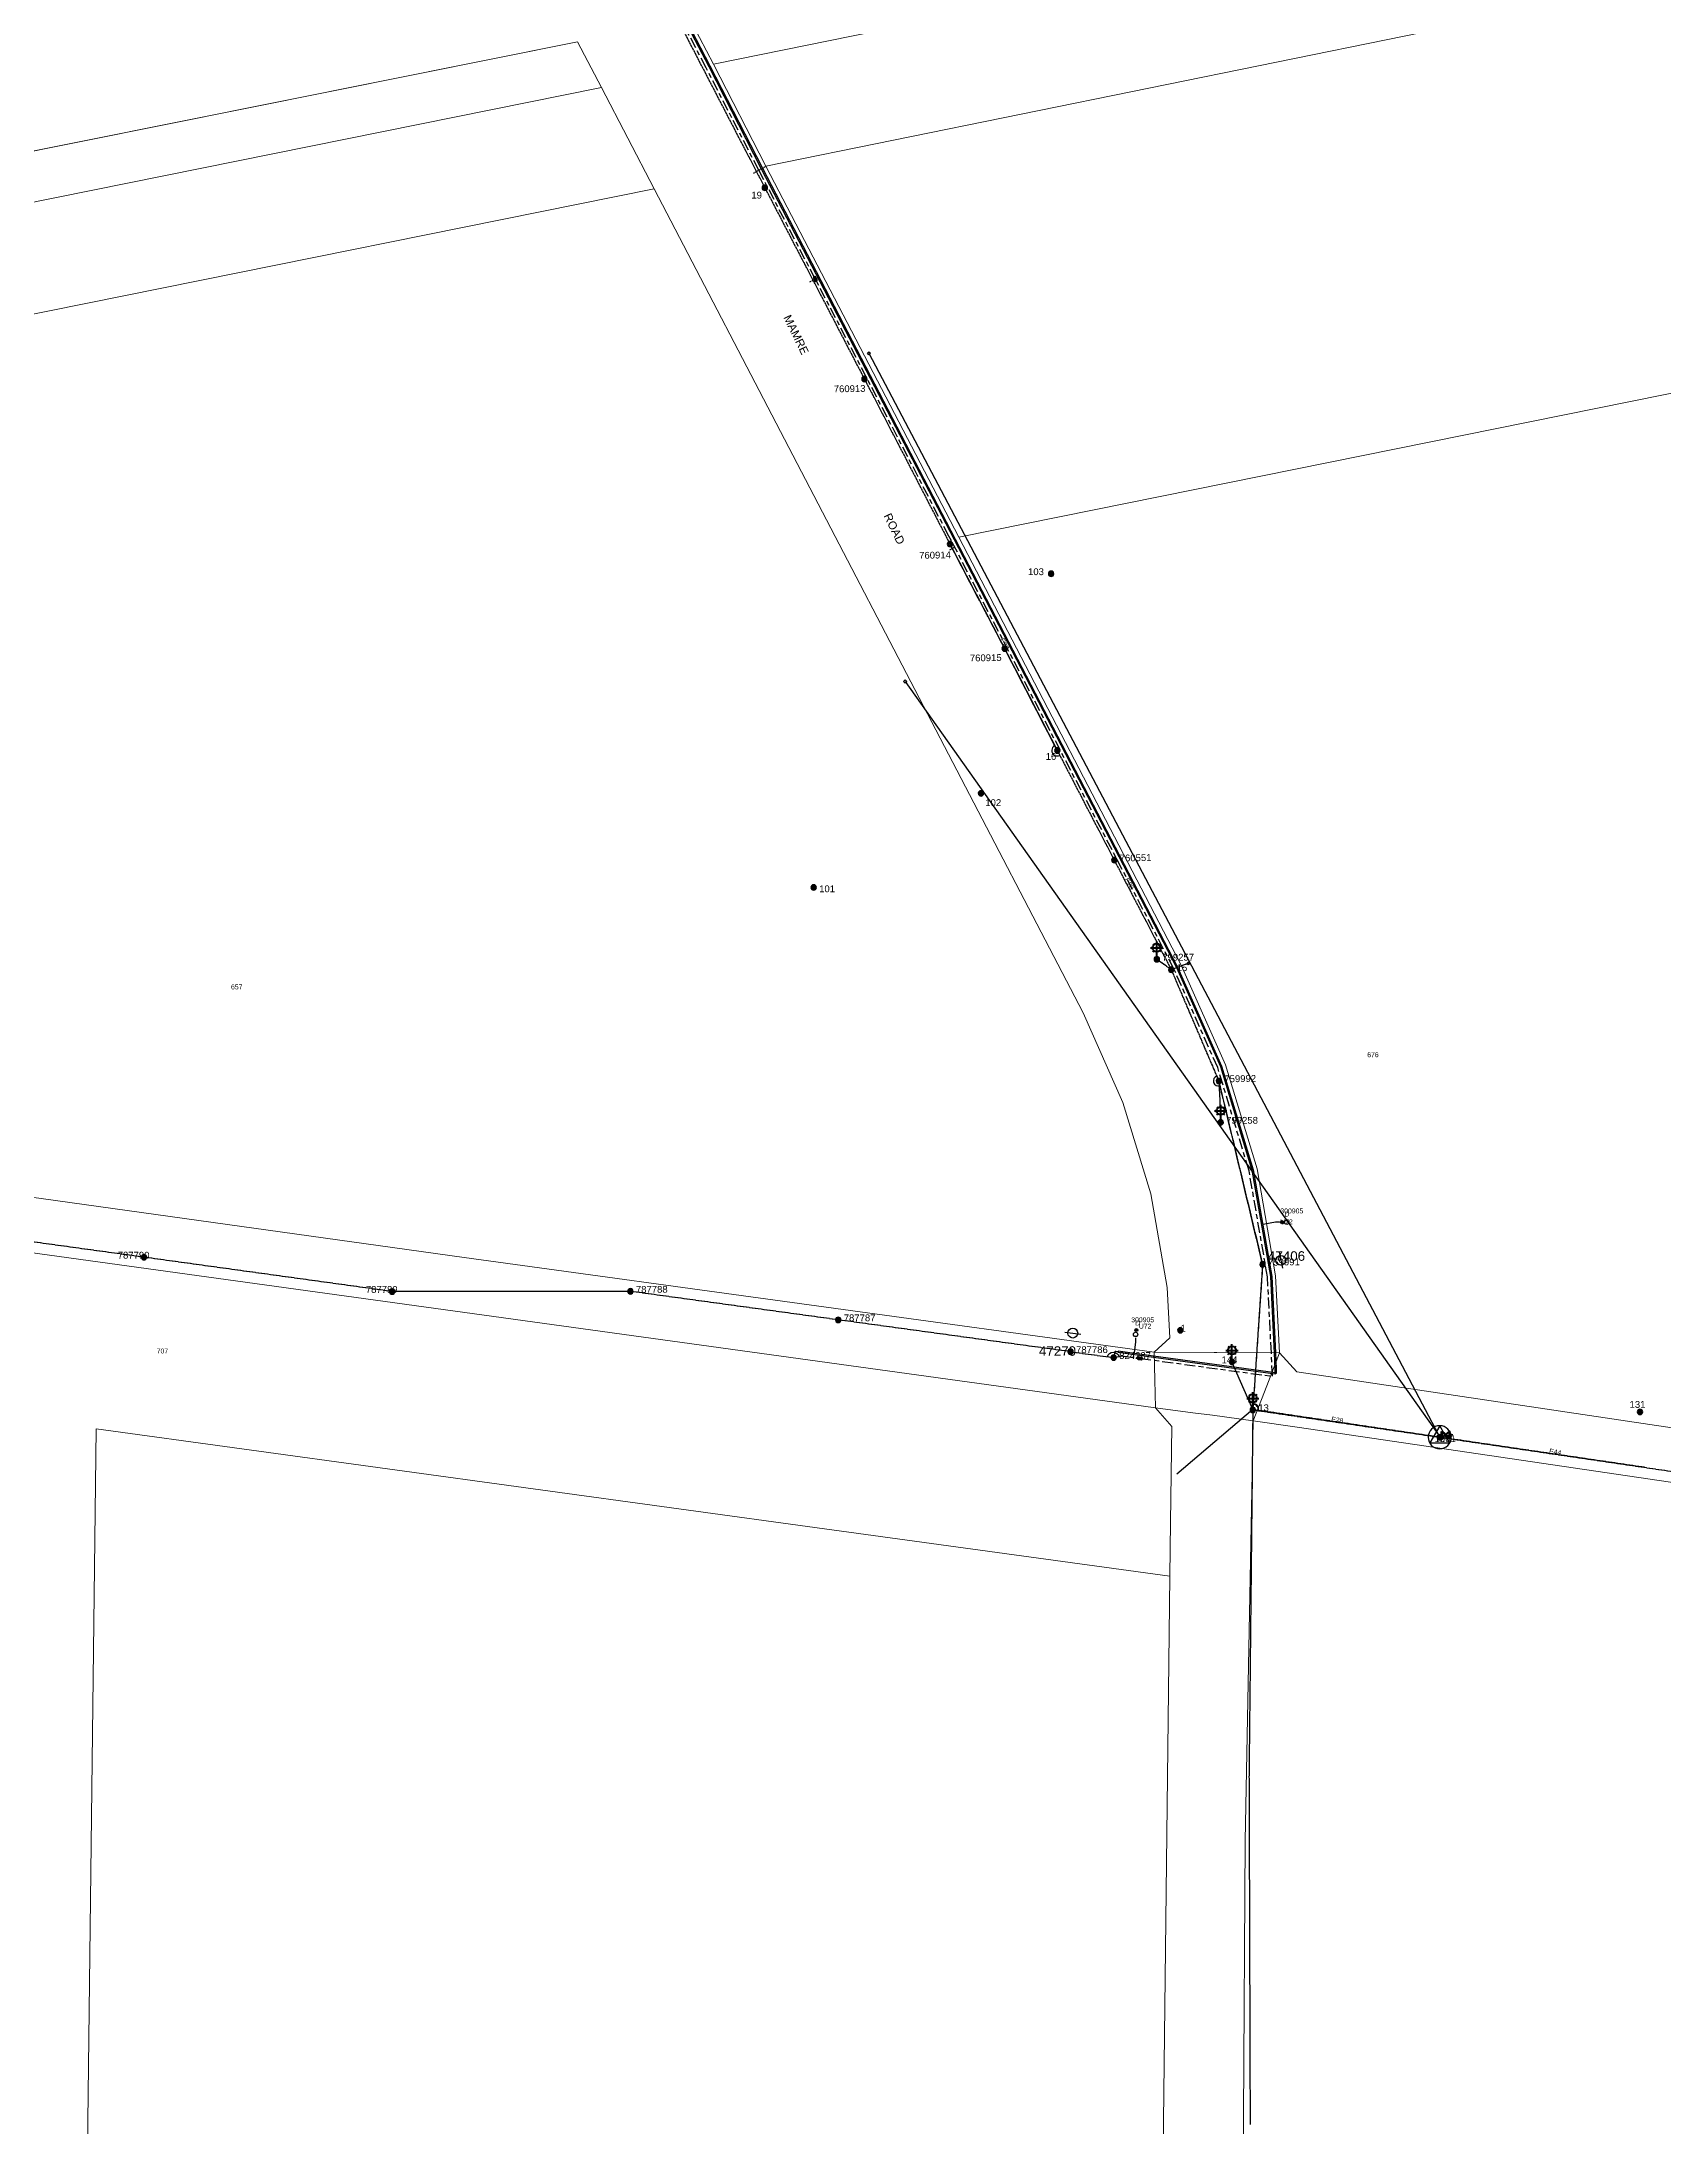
# Model space of a CAD drawing. Header units: metres. Extents: x 292510 to 295946, y 6251475 to 6256272.
# Drawn here: x 294223 to 294818, y 6254046 to 6254811 of the extents above; entities that cross this region are included whole.
import ezdxf
from ezdxf.enums import TextEntityAlignment as Align

# ---------------------------------------------------------------- set-up
doc = ezdxf.new("R2010")
doc.units = ezdxf.units.M
for name, pattern in [('Cable Exist OH', [1, 1, 0]), ('Cable Exist UG', [8.2, 4, -1.2, 1.8, -1.2]), ('DASHED', [0.75, 0.5, -0.25])]:
    doc.linetypes.add(name, pattern=pattern)
doc.layers.get('0').update_dxf_attribs({"color": 6})
doc.layers.add('Cadastre Land Parcels_SP_EXT', color=7, linetype='Continuous', lineweight=5)
doc.layers.add('Cadastre Roads_SP_EXT', color=7, linetype='Continuous', lineweight=5)
for name, color, linetype in [('Duct_SP_EXT', 7, 'Continuous'), ('Equip_HV_EXT', 7, 'Continuous'), ('Equip_LV_EXT', 7, 'Continuous'), ('Equip_SP_HV_EXT', 7, 'Continuous'), ('Equip_SP_SL_EXT', 7, 'Continuous'), ('Mains_HV_EXT', 7, 'Continuous'), ('Mains_HV_MOD', 7, 'Continuous'), ('Mains_LV_EXT', 7, 'Continuous'), ('Services_SP_EXT', 7, 'Continuous'), ('Sub_SP_TR_HV_LV_EXT', 7, 'Continuous'), ('SupportsOH_SP_TR_HV_LV_SL_EXT', 7, 'Continuous'), ('Trench_SP_EXT', 7, 'Continuous')]:
    doc.layers.add(name, color=color, linetype=linetype)
doc.layers.add('UNKNOWN_FEATURES', color=1, linetype='DASHED', plot=False)
doc.styles.add('HVSW_LABEL', font='arial.ttf')
doc.styles.add('iecARIAL', font='arial.ttf', dxfattribs={"height": 2})
doc.styles.add('POLE_LABEL', font='arial.ttf')
doc.styles.get("Standard").update_dxf_attribs({"font": 'arial.ttf'})

# ---------------------------------------------------------------- blocks, each defined once
blk = doc.blocks.new('SUB_POLE_EXT')
blk.add_wipeout([(0, 4.22), (0.42, 4.2), (0.83, 4.14), (1.21, 4.05), (1.62, 3.9), (1.99, 3.72), (2.35, 3.51), (2.68, 3.26), (2.99, 2.99), (3.28, 2.66), (3.52, 2.34), (3.76, 1.92), (3.9, 1.62), (4.04, 1.23), (4.18, 0.63), (4.22, 0), (4.18, -0.61), (4.06, -1.15), (3.9, -1.62), (3.58, -2.24), (3.22, -2.73), (2.97, -3.01), (2.68, -3.26), (2.36, -3.5), (2, -3.72), (1.64, -3.89), (1.25, -4.03), (0.82, -4.14), (0.42, -4.2), (0, -4.22), (-0.41, -4.2), (-0.8, -4.15), (-1.21, -4.05), (-1.62, -3.9), (-1.99, -3.73), (-2.35, -3.51), (-2.68, -3.26), (-2.96, -3.02), (-3.23, -2.72), (-3.51, -2.35), (-3.71, -2.01), (-3.91, -1.6), (-4.05, -1.21), (-4.16, -0.76), (-4.22, -0.14), (-4.21, 0.39), (-4.14, 0.83), (-4.03, 1.27), (-3.9, 1.63), (-3.71, 2.02), (-3.5, 2.37), (-3.28, 2.67), (-2.99, 2.99), (-2.68, 3.27), (-2.33, 3.52), (-1.98, 3.73), (-1.63, 3.9), (-1.2, 4.05), (-0.78, 4.15), (-0.4, 4.21)])
blk.add_line((2.16, 0.48), (2.16, 0.48, 0))
blk.add_lwpolyline([(-4.22, 0, 1), (4.22, 0, 1)], format="xyb", close=True)
blk.add_lwpolyline([(2.14, 0.52), (0, 4.22), (-3.66, -2.11), (3.66, -2.11)], close=True)
for tag, height, flags, p in [('STREET_CODE', 0.2, 9, (1.5, 0)), ('ASSET_NUM', 2.5, 8, (2, 2)), ('CONSTRUCTED_VOLTAGE', 0.2, 9, (1.5, -0.2)), ('OPERATING_VOLTAGE', 0.2, 9, (1.5, -0.6)), ('OPERATED_BY', 0.2, 9, (1.5, -0.8)), ('ORIENTATION', 0.2, 9, (1.5, -1.2)), ('OWNED_BY', 0.2, 9, (1.5, -1.4)), ('SECONDARY_VOLTAGE', 0.2, 9, (1.5, -1.6)), ('STATE', 0.2, 9, (1.5, -1.8)), ('SUBSTATION_TYPE', 0.2, 9, (1.5, -2)), ('STREETNAME', 0.2, 9, (1.5, -2.8)), ('SUBURB', 0.2, 9, (1.5, -3)), ('Z', 0.2, 1, (1.5, -3.4)), ('NO_PHASES', 0.2, 9, (1.5, -0.4)), ('MAINTAINED_BY', 0.2, 9, (1.5, -1)), ('USAGE', 0.2, 9, (1.5, -2.2)), ('LEGEND', 0.2, 9, (1.5, -2.4)), ('LOCATION', 0.2, 9, (1.5, -2.6)), ('NOTES', 0.2, 9, (1.5, -3.2))]:
    blk.add_attdef(tag, text='', height=height, dxfattribs=dict(flags=flags)).set_placement(p, align=Align.MIDDLE_LEFT)
blk = doc.blocks.new('DUCT_EXT')
blk.add_circle((0, 0.8), 0.8)
at = {"flags": 1}
blk.add_attdef('Z', (0, 0), '', height=0.2, dxfattribs=at)
at = {"flags": 9}
for tag, p in [('DUCT_CODE', (0, 0)), ('XSECT_TYPE', (0, -0.2)), ('STATE', (0, -0.6)), ('FB_REFERENCE', (0, -0.4)), ('NOTES', (0, -0.8))]:
    blk.add_attdef(tag, text='', height=0.2, dxfattribs=at).set_placement(p, align=Align.MIDDLE_LEFT)
blk = doc.blocks.new('LV_OH_LINKS_DISTFUSE_EXT')
for p, q in [((0, 0), (0.96, 0)), ((3.84, 0), (4.8, 0))]:
    blk.add_line(p, q)
blk.add_lwpolyline([(3.84, -1.2), (3.84, 1.2), (0.96, -1.2), (0.96, 1.2)], close=True)
at = {"flags": 9}
for tag, p in [('ACTUAL_STATUS', (0, 0)), ('CONSTRUCTED_VOLTAGE', (0, -0.2)), ('OPERATING_VOLTAGE', (0, -0.6)), ('ORIENTATION', (0, -0.8)), ('OWNED_BY', (0, -1)), ('STATE', (0, -1.2)), ('SWITCH_TYPE', (0, -1.4)), ('NO_PHASES', (0, -0.4)), ('USAGE', (0, -1.6)), ('NOTES', (0, -1.8))]:
    blk.add_attdef(tag, text='', height=0.2, dxfattribs=at).set_placement(p, align=Align.MIDDLE_LEFT)
at = {"flags": 1}
blk.add_attdef('Z', (0, 0), '', height=0.2, dxfattribs=at)
blk = doc.blocks.new('SL_LANTERN_EXT')
at = {"lineweight": 40}
for p, q in [((-2.25, 4.22), (2.25, 4.22)), ((-1.46, 5.68), (-1.06, 5.28)), ((-1.46, 2.76), (-1.06, 3.16)), ((0, 1.97), (0, 6.47)), ((0, 0), (0, 2.72)), ((1.46, 5.68), (1.06, 5.28)), ((1.46, 2.76), (1.06, 3.16))]:
    blk.add_line(p, q, dxfattribs=at)
blk.add_circle((0, 4.22), 1.5, dxfattribs=at)
at = {"style": 'iecARIAL', "flags": 9}
blk.add_attdef('ASSET_NUM', (1.5, 1.5), '', height=2.5, dxfattribs=at)
for tag, p, height, flags in [('OPERATING_VOLTAGE', (0.98, -1.65), 0.2, 9), ('ORIENTATION', (0.98, -1.85), 0.2, 9), ('OWNED_BY', (0.98, -2.05), 0.2, 9), ('STATE', (0.98, -2.25), 0.2, 9), ('CONSTRUCTED_VOLTAGE', (0.98, -0.65), 0.2, 9), ('CONTROL_TYPE', (0.98, -0.85), 0.2, 9), ('LANTERN_PURPOSE', (0.98, -1.05), 0.2, 9), ('LANTERN_TYPE', (0.98, -1.25), 0.2, 9), ('NO_PHASES', (0.98, -1.45), 0.2, 9), ('USAGE', (0.98, -2.45), 0.2, 9), ('CEXIST', (0.98, -2.65), 0.2, 9), ('CNEW', (0.98, -2.85), 0.2, 9), ('CNUMBER', (0.98, -3.05), 0.2, 9), ('CREMOVE', (0.98, -3.25), 0.2, 9), ('CREPLACE', (0.98, -3.45), 0.2, 9), ('LKINGHEIGHT', (0.98, -3.65), 0.2, 9), ('LBRACKET', (0.98, -3.85), 0.2, 9), ('LBRACKETVOCAB', (0.98, -4.05), 0.2, 9), ('LCATEGORY', (0.98, -4.25), 0.2, 9), ('LCHARGE1', (0.98, -4.45), 0.2, 9), ('LCHARGE1PERCENT', (0.98, -4.65), 0.2, 9), ('LCHARGE2', (0.98, -4.85), 0.2, 9), ('LCHARGE2PERCENT', (0.98, -5.05), 0.2, 9), ('LCHARGE3', (0.98, -5.25), 0.2, 9), ('LCHARGE3PERCENT', (0.98, -5.45), 0.2, 9), ('LEXIST', (0.98, -5.65), 0.2, 9), ('LLAMP', (0.98, -5.85), 0.2, 9), ('LLAMPVOCAB', (0.98, -6.05), 0.2, 9), ('LMAST', (0.98, -6.25), 0.2, 9), ('LMASTVOCAB', (0.98, -6.45), 0.2, 9), ('LNEW', (0.98, -6.65), 0.2, 9), ('LANTNUMBER', (0.98, -6.85), 0.2, 9), ('LOUTREACH', (0.98, -7.25), 0.2, 9), ('LOUTREACHVOCAB', (0.98, -7.45), 0.2, 9), ('LRATECODE', (0.98, -7.65), 0.2, 9), ('LNUMBER', (2.18, -3.25), 2.5, 8), ('STREETNAME', (0.98, -9.25), 0.2, 9), ('SUBURB', (0.98, -9.45), 0.2, 1), ('LREMOVE', (0.98, -7.85), 0.2, 9), ('LREPLACE', (0.98, -8.05), 0.2, 9), ('LTYPE', (0.98, -8.25), 0.2, 9), ('LTYPEVOCAB', (0.98, -8.45), 0.2, 9), ('LEGEND', (0.98, -8.65), 0.2, 9), ('LOCATION', (0.98, -8.85), 0.2, 9), ('NOTES', (0.98, -9.05), 0.2, 9)]:
    blk.add_attdef(tag, p, '', height=height, dxfattribs=dict(flags=flags))
blk = doc.blocks.new('CCP_EXT')
blk.add_wipeout([(0, 0.57), (0.57, 0), (0, -0.57), (-0.57, 0)])
blk.add_lwpolyline([(-0.57, 0), (0, 0.57), (0.57, 0), (0, -0.57), (-0.57, 0)])
at = {"flags": 1}
blk.add_attdef('Z', (0, 0), '', height=0.2, dxfattribs=at)
at = {"flags": 9}
for tag, p in [('CCP_TYPE', (0, 0)), ('CONSTRUCTED_VOLTAGE', (0, -0.2)), ('OPERATING_VOLTAGE', (0, -0.6)), ('ORIENTATION', (0, -0.8)), ('OWNED_BY', (0, -1)), ('STATE', (0, -1.8)), ('NO_PHASES', (0, -0.4)), ('USAGE', (0, -1.2)), ('LEGEND', (0, -1.4)), ('LIFE_SUPPORT', (0, -1.6)), ('NOTES', (0, -2))]:
    blk.add_attdef(tag, text='', height=0.2, dxfattribs=at).set_placement(p, align=Align.MIDDLE_LEFT)
blk = doc.blocks.new('POLE_EXT')
blk.add_hatch(color=256).paths.add_polyline_path([(-1, 0, 1), (1, 0, 1)])
blk.add_lwpolyline([(-1, 0, 1), (1, 0, 1)], format="xyb", close=True)
for tag, height, flags, p in [('pNumber', 2.5, 8, (-17.84, 2.07)), ('OWNED_BY', 0.2, 9, (1.35, -0.4)), ('SPECIAL_USE', 0.2, 9, (1.35, -0.8)), ('STATE', 0.2, 9, (1.35, -1)), ('cLV', 0.2, 9, (1.35, -1.4)), ('hDepth', 0.2, 9, (1.35, -1.6)), ('hDia', 0.2, 9, (1.35, -1.8)), ('cHV', 0.2, 9, (1.35, -2)), ('cLinedev', 0.2, 9, (1.35, -3.4)), ('pExisting', 0.2, 9, (1.35, -3.8)), ('pFooting', 0.2, 9, (1.35, -4.4)), ('pNew', 0.2, 9, (1.35, -4.6)), ('pRelocate', 0.2, 9, (1.35, -5)), ('pRemove', 0.2, 9, (1.35, -5.2)), ('pReplace', 0.2, 9, (1.35, -5.4)), ('pStay', 0.2, 9, (1.35, -5.6)), ('pType', 0.2, 9, (1.35, -5.8)), ('cspan', 0.2, 9, (1.35, -6)), ('STREETNAME', 0.2, 9, (1.35, -6.2)), ('SUBURB', 0.2, 9, (1.35, -6.4)), ('OPERATED_BY', 0.2, 9, (1.36, -7.01)), ('PARENT', 0.2, 9, (1.35, -0.6)), ('USAGE', 0.2, 9, (1.35, -1.2)), ('LBRACKET', 0.2, 9, (1.35, -2.2)), ('LExisting', 0.2, 9, (1.35, -2.4)), ('LANTNUMBER', 0.2, 9, (1.35, -2.6)), ('LOther', 0.2, 9, (1.35, -2.8)), ('LRemove', 0.2, 9, (1.35, -3)), ('LEGEND', 0.2, 9, (1.35, -3.2)), ('LOCATION', 0.2, 9, (1.35, -3.6)), ('PFNUMBER', 0.2, 9, (1.35, -4)), ('NEWPFNUMBER', 0.2, 9, (1.35, -4.2)), ('NOTES', 0.2, 9, (1.35, -6.6)), ('MAINTAINED_BY', 0.2, 9, (1.36, -6.81))]:
    blk.add_attdef(tag, text='', height=height, dxfattribs=dict(flags=flags)).set_placement(p, align=Align.MIDDLE_LEFT)
at = {"style": 'POLE_LABEL'}
for tag, height, flags, p in [('STRUCTURE_PLANT_NUMBER', 0.2, 9, (1.35, 0.03)), ('ASSET_NUM', 2.5, 8, (2, 2)), ('STREET_CODE', 0.2, 9, (1.35, -0.2))]:
    blk.add_attdef(tag, text='', height=height, dxfattribs=dict(at, flags=flags)).set_placement(p, align=Align.MIDDLE_LEFT)
at = {"flags": 1}
blk.add_attdef('Z', (1.35, -7.33), '', height=0.2, dxfattribs=at)
blk = doc.blocks.new('HV_STJ_EXT')
h = blk.add_hatch(color=256)
edge = h.paths.add_edge_path()
edge.add_ellipse((-0.59, 0.13), major_axis=(0.226, 0.226), ratio=1, start_angle=44.99996, end_angle=135)
edge.add_line((-0.91, 0.13), (-0.91, -0.13))
edge.add_ellipse((-0.59, -0.13), major_axis=(0.226, 0.226), ratio=1, start_angle=134.99996, end_angle=225)
edge.add_line((-0.59, -0.45), (0.59, -0.45))
edge.add_ellipse((0.59, -0.13), major_axis=(-0.226, 0.226), ratio=1, start_angle=134.99996, end_angle=225)
edge.add_line((0.91, -0.13), (0.91, 0.13))
edge.add_ellipse((0.59, 0.13), major_axis=(-0.226, 0.226), ratio=1, start_angle=224.99996, end_angle=315)
edge.add_line((0.59, 0.45), (-0.59, 0.45))
blk.add_lwpolyline([(-0.91, 0.13), (-0.91, -0.13, 0.414214), (-0.59, -0.45), (0.59, -0.45, 0.414214), (0.91, -0.13), (0.91, 0.13, 0.414214), (0.59, 0.45), (-0.59, 0.45, 0.414214)], format="xyb", close=True)
for tag, flags, p in [('ORIENTATION', 9, (1.5, 0)), ('Z', 1, (1.5, -0.8)), ('USAGE', 9, (1.5, -0.2)), ('LEGEND', 9, (1.5, -0.4)), ('NOTES', 9, (1.5, -0.6))]:
    blk.add_attdef(tag, text='', height=0.2, dxfattribs=dict(flags=flags)).set_placement(p, align=Align.MIDDLE_LEFT)
blk = doc.blocks.new('HV_ABS_CLOSED_EXT')
blk.add_line((-3, 6.87), (3, 6.87))
blk.add_circle((0, 6.87), 1.8)
at = {"flags": 1}
blk.add_attdef('Z', (0, 0), '', height=0.2, dxfattribs=at)
at = {"style": 'HVSW_LABEL'}
for tag, height, flags, p in [('ASSET_NUM', 3.5, 8, (2, 2)), ('STREET_CODE', 0.2, 9, (0, -0.2))]:
    blk.add_attdef(tag, text='', height=height, dxfattribs=dict(at, flags=flags)).set_placement(p, align=Align.MIDDLE_LEFT)
at = {"flags": 9}
for tag, p in [('ACTUAL_STATUS', (0, -0.4)), ('CONSTRUCTED_VOLTAGE', (0, -0.6)), ('OPERATING_VOLTAGE', (0, -1)), ('ORIENTATION', (0, -1.2)), ('OWNED_BY', (0, -1.4)), ('STATE', (0, -1.6)), ('SWITCH_TYPE', (0, -1.8)), ('STREETNAME', (0, -2.6)), ('SUBURB', (0, -2.8)), ('NO_PHASES', (0, -0.8)), ('USAGE', (0, -2)), ('LEGEND', (0, -2.2)), ('LOCATION', (0, -2.4)), ('NOTES', (0, -3))]:
    blk.add_attdef(tag, text='', height=0.2, dxfattribs=at).set_placement(p, align=Align.MIDDLE_LEFT)
blk = doc.blocks.new('End Shackle_EXT')
blk.add_wipeout([(0, 0.25), (1.81, 0.25), (1.82, -0.25), (0, -0.25)])
blk.add_line((1.81, -1), (1.81, 1))
at = {"flags": 1}
blk.add_attdef('Z', (0, 0), '', height=0.2, dxfattribs=at)
at = {"flags": 9}
for tag, p in [('CONNECTOR_TYPE', (0, 0)), ('CONSTRUCTED_VOLTAGE', (0, -0.2)), ('OPERATING_VOLTAGE', (0, -0.6)), ('ORIENTATION', (0, -0.8)), ('OWNED_BY', (0, -1)), ('STATE', (0, -1.2)), ('NO_PHASES', (0, -0.4)), ('USAGE', (0, -1.4)), ('NOTES', (0, -1.6))]:
    blk.add_attdef(tag, text='', height=0.2, dxfattribs=at).set_placement(p, align=Align.MIDDLE_LEFT)
blk = doc.blocks.new('CABLE_LARGE_EXT')
h = blk.add_hatch(color=256)
edge = h.paths.add_edge_path()
edge.add_arc((0, 0.55), 0.55, 0, 360)
blk.add_circle((0, 0.55), 0.55)
at = {"flags": 1}
blk.add_attdef('Z', (0, 0), '', height=0.2, dxfattribs=at)
at = {"flags": 9}
for tag, p in [('COND_CODE', (0, 0)), ('STATE', (0, -0.4)), ('XSECT_SIZE', (0, -0.6)), ('FB_REFERENCE', (0, -0.2)), ('NOTES', (0, -0.8))]:
    blk.add_attdef(tag, text='', height=0.2, dxfattribs=at).set_placement(p, align=Align.MIDDLE_LEFT)

msp = doc.modelspace()

# ---------------------------------------------------------------- linework, layer by layer
at = {"layer": 'Cadastre Land Parcels_SP_EXT', "linetype": 'Continuous'}
msp.add_line((293981.07, 6254722.67), (294419.29, 6254810.67), dxfattribs=at)
for points in [[(295894.12, 6255048.32), (295900.18, 6255090.63), (295559.07, 6255022.36), (295549.39, 6255029.22), (295519.49, 6255023.26), (295512.91, 6255021.94), (295510.95, 6255019.1), (295505.86, 6255011.71), (294901.81, 6254890.37), (294469.1, 6254802.45), (294488.39, 6254764.97), (294909.8, 6254850.97), (294911.19, 6254851.2), (295210.65, 6254911.22), (295369.6, 6254943.13), (295894.12, 6255048.32)], [(295505.86, 6255011.71), (295510.95, 6255019.1), (295070.03, 6254930.58), (295051.28, 6254942.16), (294748.57, 6254881.19), (294681.22, 6254867.43), (294458.92, 6254822.02), (294469.1, 6254802.45), (294901.81, 6254890.37), (295505.86, 6255011.71)], [(295187.13, 6254755.68), (295210.65, 6254911.22), (294911.19, 6254851.2), (294909.8, 6254850.97), (294488.39, 6254764.97), (294559.09, 6254628.93), (294941.08, 6254706.03), (295187.13, 6254755.68)], [(294428.03, 6254793.83), (294419.29, 6254810.67), (293981.07, 6254722.67), (293902.31, 6254701.4), (293891.21, 6254686.2), (293743.99, 6254646.81), (293751.8, 6254642.31), (293982.75, 6254704.05), (294026.95, 6254712.96), (294428.03, 6254793.83)], [(293410.55, 6254509.4), (293954.2, 6254654.75), (294030.28, 6254672.54), (294447.33, 6254756.68), (294428.03, 6254793.83), (294026.95, 6254712.96), (293982.75, 6254704.05), (293751.8, 6254642.31), (293743.99, 6254646.81), (293741.36, 6254648.33), (293705.44, 6254638.7), (293703.93, 6254636.1), (293699.42, 6254628.3), (293585.17, 6254597.75), (293500.59, 6254578.37), (293414.81, 6254565.14), (293328.3, 6254558.12), (293309.03, 6254557.95), (293297.5, 6254557.73), (293307.85, 6254524.75), (293410.55, 6254509.4)], [(293410.55, 6254509.4), (293899.01, 6254435.01), (294032.75, 6254414.69), (294182.07, 6254392), (294377.68, 6254364.69), (294630.76, 6254330), (294636.55, 6254335.3), (294635.57, 6254353.66), (294629.6, 6254388.06), (294619.34, 6254421.57), (294604.69, 6254454.51), (294447.33, 6254756.68), (294030.28, 6254672.54), (293954.2, 6254654.75), (293410.55, 6254509.4)], [(294631.25, 6254309.63), (294033.23, 6254392.14), (293899.16, 6254410.63), (293892.63, 6253926.55), (294042.7, 6253904.11), (294237.53, 6253874.98), (294242.71, 6254301.9), (294509.91, 6254265.23), (294636.58, 6254247.85), (294636.81, 6254267.68), (294637.22, 6254302.71), (294631.25, 6254309.63)], [(294636.58, 6254247.85), (294509.91, 6254265.23), (294242.71, 6254301.9), (294237.53, 6253874.98), (294639.64, 6253814.66), (294635.45, 6253900.81), (294633.84, 6253948.08), (294633.65, 6253995.25), (294636.58, 6254247.85)]]:
    msp.add_lwpolyline(points, close=True, dxfattribs=at)
at = {"layer": 'Cadastre Roads_SP_EXT', "linetype": 'Continuous'}
for p, q in [((294469.1, 6254802.45), (294458.92, 6254822.02)), ((294488.39, 6254764.97), (294469.1, 6254802.45)), ((294428.03, 6254793.83), (294447.33, 6254756.68)), ((294604.69, 6254454.51), (294619.35, 6254421.57)), ((294668.52, 6254397.25), (294656.9, 6254435.4)), ((294619.35, 6254421.57), (294629.6, 6254388.06)), ((294675.34, 6254357.95), (294668.52, 6254397.25)), ((294629.6, 6254388.06), (294635.57, 6254353.66)), ((294635.57, 6254353.66), (294636.54, 6254335.29)), ((294676.76, 6254329.77), (294675.34, 6254357.95)), ((294636.54, 6254335.29), (294630.76, 6254330)), ((294630.76, 6254330), (294652.84, 6254329.89)), ((294652.84, 6254329.89), (294653.76, 6254329.88)), ((294653.76, 6254329.88), (294676.76, 6254329.77))]:
    msp.add_line(p, q, dxfattribs=at)
msp.add_lwpolyline([(294631, 6254319.82), (294630.76, 6254330), (294377.68, 6254364.69), (294182.07, 6254392), (294032.75, 6254414.69), (293899.01, 6254435.01), (293410.55, 6254509.4), (293307.85, 6254524.75), (293309.29, 6254514.77), (293309.85, 6254501.78), (293310.68, 6254499.68), (293899.16, 6254410.63), (294033.23, 6254392.14), (294631.25, 6254309.63), (294631, 6254319.82)], close=True, dxfattribs=at)
msp.add_lwpolyline([(294694.19, 6253508.12), (294688.13, 6253633), (294679.6, 6253808.69), (294669.38, 6253809.8), (294662.97, 6253948.82), (294664.15, 6254150.72), (294667.05, 6254304.83), (294652.13, 6254306.82), (294644.96, 6254307.78), (294631.25, 6254309.63), (294637.22, 6254302.71), (294636.81, 6254267.68), (294636.58, 6254247.85), (294633.65, 6253995.25), (294633.84, 6253948.08), (294635.45, 6253900.81), (294639.64, 6253814.66), (294649.76, 6253813.16), (294656.37, 6253679.53), (294663, 6253544.84)], dxfattribs=at)
at = {"layer": 'Duct_SP_EXT'}
for p, q in [((294457.2, 6254821.13), (294467.38, 6254801.56)), ((294457.63, 6254821.35), (294467.8, 6254801.78)), ((294467.38, 6254801.56), (294467.59, 6254801.67)), ((294467.38, 6254801.56), (294486.57, 6254764.27)), ((294467.8, 6254801.78), (294467.59, 6254801.67)), ((294467.8, 6254801.78), (294486.99, 6254764.49)), ((294486.57, 6254764.27), (294486.78, 6254764.38)), ((294486.57, 6254764.27), (294486.78, 6254764.38)), ((294486.57, 6254764.27), (294486.67, 6254764.08)), ((294486.67, 6254764.08), (294486.88, 6254764.19)), ((294486.99, 6254764.49), (294486.78, 6254764.38)), ((294486.99, 6254764.49), (294486.78, 6254764.38)), ((294487.09, 6254764.3), (294486.88, 6254764.19)), ((294486.99, 6254764.49), (294487.09, 6254764.3)), ((294655.08, 6254434.73), (294655.3, 6254434.81)), ((294655.08, 6254434.73), (294666.63, 6254396.8)), ((294655.53, 6254434.89), (294655.3, 6254434.81)), ((294655.53, 6254434.89), (294667.09, 6254396.91)), ((294666.63, 6254396.8), (294666.86, 6254396.85)), ((294666.63, 6254396.8), (294673.41, 6254357.73)), ((294667.09, 6254396.91), (294666.86, 6254396.85)), ((294667.09, 6254396.91), (294673.89, 6254357.78)), ((294673.41, 6254357.73), (294673.65, 6254357.76)), ((294673.41, 6254357.73), (294674.82, 6254329.67)), ((294673.89, 6254357.78), (294673.65, 6254357.76)), ((294673.89, 6254357.78), (294675.3, 6254329.69)), ((294617.54, 6254329.87), (294617.58, 6254330.11)), ((294630.49, 6254328.08), (294617.54, 6254329.87)), ((294617.61, 6254330.35), (294617.58, 6254330.11)), ((294630.56, 6254328.56), (294617.61, 6254330.35)), ((294630.49, 6254328.08), (294630.52, 6254328.32)), ((294630.56, 6254328.56), (294630.52, 6254328.32)), ((294675.3, 6254322.37), (294630.56, 6254328.56)), ((294674.82, 6254329.67), (294675.06, 6254329.68)), ((294674.82, 6254329.67), (294675.02, 6254323.84)), ((294675.3, 6254329.69), (294675.06, 6254329.68)), ((294675.3, 6254329.69), (294675.5, 6254323.85)), ((294675.23, 6254321.9), (294630.49, 6254328.08)), ((294675.02, 6254323.84), (294675.26, 6254323.85)), ((294675.02, 6254323.84), (294675.02, 6254322.13)), ((294675.02, 6254322.13), (294675.26, 6254322.14)), ((294675.23, 6254321.9), (294675.26, 6254322.14)), ((294675.5, 6254323.85), (294675.26, 6254323.85)), ((294675.3, 6254322.37), (294675.26, 6254322.14)), ((294675.5, 6254322.14), (294675.26, 6254322.14)), ((294675.5, 6254323.85), (294675.5, 6254322.14))]:
    msp.add_line(p, q, dxfattribs=at)
for points in [[(294676.76, 6254377.68), (294675.29, 6254377.68), (294670.75, 6254376.78)], [(294623.93, 6254335.29), (294623.93, 6254333.81), (294623.39, 6254329.7)]]:
    msp.add_lwpolyline(points, dxfattribs=at)
at = {"layer": 'Mains_HV_EXT', "linetype": 'Continuous'}
for points in [[(294653.74, 6254431.29, 0.961621), (294654.91, 6254427.71)], [(294613.66, 6254328.31, -0.761549), (294617.93, 6254328.39)], [(294668.95, 6254308.55, 0.471096), (294667.11, 6254310.8)]]:
    msp.add_lwpolyline(points, format="xyb", dxfattribs=at)
at = {"layer": 'Mains_HV_EXT', "linetype": 'Cable Exist OH'}
for points in [[(294670.55, 6254362.19), (294654.53, 6254429.46)], [(294600.12, 6254330.15), (294514.91, 6254341.83), (294438.68, 6254352.28), (294351.27, 6254352.23), (294260.27, 6254364.8), (294169.92, 6254377.24), (294077.51, 6254403.83), (293982.01, 6254418.34), (293884.42, 6254418.93)], [(294670.53, 6254362.18), (294666.97, 6254308.83)], [(294600.12, 6254330.15), (294615.95, 6254328)], [(294666.97, 6254308.83), (294665.57, 6254174.39), (294665.98, 6254046.64)]]:
    msp.add_lwpolyline(points, dxfattribs=at)
at = {"layer": 'Mains_HV_EXT', "linetype": 'Cable Exist UG'}
msp.add_lwpolyline([(294615.95, 6254328), (294618.99, 6254328.6), (294625.64, 6254327.71)], dxfattribs=at)
at = {"layer": 'Mains_HV_MOD', "linetype": 'Cable Exist UG'}
msp.add_lwpolyline([(294506.48, 6254723.65), (294485.73, 6254763.58), (294485.72, 6254763.59), (294485.72, 6254763.59), (294466.43, 6254801.08), (294456.27, 6254820.63), (294456.27, 6254820.63), (294439.09, 6254853.4)], dxfattribs=at)
at = {"layer": 'Mains_LV_EXT', "linetype": 'Continuous'}
for points in [[(294594.33, 6254552.46, 1.017425), (294596.17, 6254548.9)], [(294668.95, 6254308.66, 0.61862), (294667.1, 6254310.93)]]:
    msp.add_lwpolyline(points, format="xyb", dxfattribs=at)
at = {"layer": 'Mains_LV_EXT', "linetype": 'Cable Exist OH'}
for points in [[(294595.25, 6254550.68), (294616.15, 6254510.47), (294637.05, 6254470.27)], [(294637.05, 6254470.27), (294631.71, 6254474.11)], [(294654.48, 6254429.45), (294670.57, 6254362.11), (294666.97, 6254308.95)], [(294654.53, 6254429.46), (294655.2, 6254414.28)]]:
    msp.add_lwpolyline(points, dxfattribs=at)
at = {"layer": 'Services_SP_EXT'}
for points in [[(294666.97, 6254308.95), (294659.32, 6254326.41)], [(294666.97, 6254308.95), (294639.12, 6254285.21)]]:
    msp.add_lwpolyline(points, dxfattribs=at)
at = {"layer": 'Trench_SP_EXT', "linetype": 'Cable Exist UG'}
msp.add_lwpolyline([(294617.58, 6254330.11), (294616.67, 6254330.23), (294616.67, 6254330.23, 0.427656), (294616.22, 6254329.8), (294616.22, 6254329.8), (294615.95, 6254328)], format="xyb", dxfattribs=at)
at = {"layer": 'UNKNOWN_FEATURES'}
for points in [[(294483.77, 6254762.45), (294488.42, 6254764.98)], [(294504.5, 6254722.61), (294507.86, 6254724.36)]]:
    msp.add_lwpolyline(points, dxfattribs=at)

# ---------------------------------------------------------------- block references
at = {"layer": 'Duct_SP_EXT'}
for name, p in [('CABLE_LARGE_EXT', (294677.66, 6254377.13)), ('DUCT_EXT', (294679.42, 6254376.84))]:
    msp.add_blockref(name, p, dxfattribs=at)
at = {"layer": 'Duct_SP_EXT', "rotation": 90.06877365153582}
for name, p in [('DUCT_EXT', (294624.79, 6254336.48)), ('CABLE_LARGE_EXT', (294624.79, 6254338.06))]:
    msp.add_blockref(name, p, dxfattribs=at)
at = {"layer": 'Equip_HV_EXT'}
for p, rotation in [((294506.5, 6254723.65), 292.0816432173732), ((294625.56, 6254327.72), 352.3011168370826)]:
    msp.add_blockref('HV_STJ_EXT', p, dxfattribs=dict(at, rotation=rotation))
at = {"layer": 'Equip_SP_HV_EXT'}
ref = msp.add_blockref('HV_ABS_CLOSED_EXT', (294670.55, 6254362.19), dxfattribs=dict(at, rotation=282.6613775296138))
ref.add_attrib('ASSET_NUM', '47406', dxfattribs={"layer": '0', "height": 3.5, "rotation": 0.07032, "style": 'HVSW_LABEL'}).set_placement((294672.55, 6254362.44), align=Align.BOTTOM_LEFT)
ref = msp.add_blockref('HV_ABS_CLOSED_EXT', (294600.12, 6254330.15), dxfattribs=dict(at, rotation=353.132967501636))
ref.add_attrib('ASSET_NUM', '47270', dxfattribs={"layer": '0', "height": 3.5, "style": 'HVSW_LABEL'}).set_placement((294602.12, 6254330.4), align=Align.MIDDLE_RIGHT)
at = {"layer": 'Equip_SP_SL_EXT'}
for p in [(294631.71, 6254474.11), (294655.19, 6254414.28), (294659.32, 6254326.41), (294666.97, 6254308.83)]:
    msp.add_blockref('SL_LANTERN_EXT', p, dxfattribs=at)
at = {"layer": 'Sub_SP_TR_HV_LV_EXT'}
ref = msp.add_blockref('SUB_POLE_EXT', (294735.54, 6254298.78), dxfattribs=at)
ref.add_attrib('ASSET_NUM', '1901', dxfattribs={"layer": '0', "height": 2.5}).set_placement((294737.54, 6254299.53), align=Align.TOP_CENTER)
at = {"layer": 'SupportsOH_SP_TR_HV_LV_SL_EXT'}
ref = msp.add_blockref('POLE_EXT', (294487.98, 6254757.08), dxfattribs=at)
ref.add_attrib('ASSET_NUM', '19', dxfattribs={"layer": '0', "height": 2.5, "style": 'POLE_LABEL'}).set_placement((294483.03, 6254752.38), align=Align.BOTTOM_LEFT)
ref = msp.add_blockref('POLE_EXT', (294524.51, 6254686.94), dxfattribs=at)
ref.add_attrib('ASSET_NUM', '760913', dxfattribs={"layer": '0', "height": 2.5, "rotation": 1, "style": 'POLE_LABEL'}).set_placement((294513.26, 6254683.29, -1011.14), align=Align.MIDDLE_LEFT)
ref = msp.add_blockref('POLE_EXT', (294555.9, 6254626.39), dxfattribs=at)
ref.add_attrib('ASSET_NUM', '760914', dxfattribs={"layer": '0', "height": 2.5, "rotation": 1, "style": 'POLE_LABEL'}).set_placement((294544.57, 6254622.24), align=Align.MIDDLE_LEFT)
ref = msp.add_blockref('POLE_EXT', (294592.99, 6254615.5), dxfattribs=at)
ref.add_attrib('ASSET_NUM', '103', dxfattribs={"layer": '0', "height": 2.5, "rotation": 0.05649, "style": 'POLE_LABEL'}).set_placement((294584.52, 6254616.25), align=Align.MIDDLE_LEFT)
ref = msp.add_blockref('POLE_EXT', (294575.95, 6254588.06), dxfattribs=at)
ref.add_attrib('ASSET_NUM', '760915', dxfattribs={"layer": '0', "height": 2.5, "rotation": 1, "style": 'POLE_LABEL'}).set_placement((294563.18, 6254584.58, -1011.14), align=Align.MIDDLE_LEFT)
ref = msp.add_blockref('POLE_EXT', (294595.25, 6254550.68), dxfattribs=at)
ref.add_attrib('ASSET_NUM', '16', dxfattribs={"layer": '0', "height": 2.5, "style": 'POLE_LABEL'}).set_placement((294590.99, 6254546.49), align=Align.BOTTOM_LEFT)
ref = msp.add_blockref('POLE_EXT', (294567.28, 6254534.97), dxfattribs=at)
ref.add_attrib('ASSET_NUM', '102', dxfattribs={"layer": '0', "height": 2.5, "style": 'POLE_LABEL'}).set_placement((294574.67, 6254532.81), align=Align.TOP_RIGHT)
ref = msp.add_blockref('POLE_EXT', (294616.15, 6254510.47), dxfattribs=at)
ref.add_attrib('ASSET_NUM', '760551', dxfattribs={"layer": '0', "height": 2.5, "rotation": 1, "style": 'POLE_LABEL'}).set_placement((294618.15, 6254511.22), align=Align.MIDDLE_LEFT)
ref = msp.add_blockref('POLE_EXT', (294505.9, 6254500.44), dxfattribs=at)
ref.add_attrib('ASSET_NUM', '101', dxfattribs={"layer": '0', "height": 2.5, "style": 'POLE_LABEL'}).set_placement((294507.9, 6254501.19), align=Align.TOP_LEFT)
ref = msp.add_blockref('POLE_EXT', (294654.53, 6254429.46), dxfattribs=at)
ref.add_attrib('ASSET_NUM', '759992', dxfattribs={"layer": '0', "height": 2.5, "rotation": 1, "style": 'POLE_LABEL'}).set_placement((294656.53, 6254430.21), align=Align.MIDDLE_LEFT)
ref = msp.add_blockref('POLE_EXT', (294655.2, 6254414.28), dxfattribs=at)
ref.add_attrib('ASSET_NUM', '799258', dxfattribs={"layer": '0', "height": 2.5, "style": 'POLE_LABEL'}).set_placement((294657.2, 6254415.03), align=Align.MIDDLE_LEFT)
ref = msp.add_blockref('POLE_EXT', (294260.27, 6254364.8), dxfattribs=at)
ref.add_attrib('ASSET_NUM', '787790', dxfattribs={"layer": '0', "height": 2.5, "style": 'POLE_LABEL'}).set_placement((294262.27, 6254365.55), align=Align.MIDDLE_RIGHT)
ref = msp.add_blockref('POLE_EXT', (294670.55, 6254362.19), dxfattribs=at)
ref.add_attrib('ASSET_NUM', '759991', dxfattribs={"layer": '0', "height": 2.5, "rotation": 1, "style": 'POLE_LABEL'}).set_placement((294672.55, 6254362.94), align=Align.MIDDLE_LEFT)
ref = msp.add_blockref('POLE_EXT', (294351.27, 6254352.23), dxfattribs=at)
ref.add_attrib('ASSET_NUM', '787789', dxfattribs={"layer": '0', "height": 2.5, "style": 'POLE_LABEL'}).set_placement((294353.27, 6254352.98), align=Align.MIDDLE_RIGHT)
ref = msp.add_blockref('POLE_EXT', (294438.68, 6254352.28), dxfattribs=at)
ref.add_attrib('ASSET_NUM', '787788', dxfattribs={"layer": '0', "height": 2.5, "style": 'POLE_LABEL'}).set_placement((294440.68, 6254353.03), align=Align.MIDDLE_LEFT)
ref = msp.add_blockref('POLE_EXT', (294514.91, 6254341.83), dxfattribs=at)
ref.add_attrib('ASSET_NUM', '787787', dxfattribs={"layer": '0', "height": 2.5, "style": 'POLE_LABEL'}).set_placement((294516.91, 6254342.58), align=Align.MIDDLE_LEFT)
ref = msp.add_blockref('POLE_EXT', (294640.38, 6254338.02), dxfattribs=dict(at, rotation=359.9494796737786))
ref.add_attrib('ASSET_NUM', '1', dxfattribs={"layer": '0', "height": 2.5, "rotation": 359.99312, "style": 'POLE_LABEL'}).set_placement((294642.38, 6254338.77), align=Align.MIDDLE_RIGHT)
ref = msp.add_blockref('POLE_EXT', (294600.12, 6254330.15), dxfattribs=at)
ref.add_attrib('ASSET_NUM', '787786', dxfattribs={"layer": '0', "height": 2.5, "style": 'POLE_LABEL'}).set_placement((294602.12, 6254330.9), align=Align.MIDDLE_LEFT)
ref = msp.add_blockref('POLE_EXT', (294615.95, 6254328), dxfattribs=at)
ref.add_attrib('ASSET_NUM', '824287', dxfattribs={"layer": '0', "height": 2.5, "style": 'POLE_LABEL'}).set_placement((294617.95, 6254328.75), align=Align.MIDDLE_LEFT)
ref = msp.add_blockref('POLE_EXT', (294659.32, 6254326.41), dxfattribs=at)
ref.add_attrib('ASSET_NUM', '144', dxfattribs={"layer": '0', "height": 2.5, "style": 'POLE_LABEL'}).set_placement((294661.32, 6254327.16), align=Align.MIDDLE_RIGHT)
ref = msp.add_blockref('POLE_EXT', (294666.97, 6254308.83), dxfattribs=at)
ref.add_attrib('ASSET_NUM', '13', dxfattribs={"layer": '0', "height": 2.5, "style": 'POLE_LABEL'}).set_placement((294668.97, 6254309.58), align=Align.MIDDLE_LEFT)
ref = msp.add_blockref('POLE_EXT', (294808.99, 6254308.07), dxfattribs=at)
ref.add_attrib('ASSET_NUM', '131', dxfattribs={"layer": '0', "height": 2.5, "style": 'POLE_LABEL'}).set_placement((294810.99, 6254308.82), align=Align.BOTTOM_RIGHT)

# ---------------------------------------------------------------- texts
at = {"layer": 'Cadastre Land Parcels_SP_EXT'}
for s, p in [('657', (294292.17, 6254463.06)), ('676', (294708.94, 6254438.18)), ('707', (294264.92, 6254329.51))]:
    msp.add_text(s, height=1.8, dxfattribs=at).set_placement(p)
at = {"layer": 'Cadastre Roads_SP_EXT'}
for s, p in [('MAMRE', (294494.71, 6254709.55)), ('ROAD', (294531.47, 6254636.78))]:
    msp.add_text(s, height=3, rotation=295.98553, dxfattribs=at).set_placement(p)
at = {"layer": 'Duct_SP_EXT'}
for s, p in [('300905', (294677.08, 6254380.89)), ('U72', (294677.01, 6254376.91)), ('D', (294678.53, 6254379.7)), ('300905', (294622.39, 6254340.97)), ('D', (294623.84, 6254339.79)), ('U72', (294625.16, 6254338.62))]:
    msp.add_text(s, height=1.8, dxfattribs=at).set_placement(p)
at = {"layer": 'Mains_LV_EXT'}
for s, rotation, p in [('E28', 296.32488, (294574.12, 6254591.34)), ('E28', 296.32518, (294619.82, 6254503.42)), ('E28', 349.99207, (294695.62, 6254304.63)), ('E44', 350.51765, (294775.54, 6254292.9))]:
    msp.add_text(s, height=1.8, rotation=rotation, dxfattribs=at).set_placement(p)

# ---------------------------------------------------------------- next in the draw order: linework, layer by layer
at = {"layer": 'Cadastre Land Parcels_SP_EXT', "linetype": 'Continuous'}
for points in [[(294878.94, 6254293.6), (294941.08, 6254706.03), (294559.09, 6254628.93), (294640.72, 6254471.89), (294656.9, 6254435.41), (294668.52, 6254397.25), (294675.34, 6254357.95), (294676.76, 6254329.77), (294683.09, 6254322.76), (294878.94, 6254293.6)], [(295758.75, 6254144.29), (294886.6, 6254272.52), (294683.2, 6254302.43), (294667.05, 6254304.83), (294664.15, 6254150.72), (294662.97, 6253948.82), (294669.38, 6253809.8), (294679.6, 6253808.69), (295396.62, 6253701.16), (295684.5, 6253657.81), (295718.17, 6253902.89), (295732.76, 6254002.54), (295739.34, 6254041.69), (295746.53, 6254081.38), (295758.75, 6254144.29)]]:
    msp.add_lwpolyline(points, close=True, dxfattribs=at)
at = {"layer": 'Cadastre Roads_SP_EXT', "linetype": 'Continuous'}
msp.add_lwpolyline([(295263.04, 6254236.45), (295131.35, 6254253.92), (295112, 6254257.03), (294941.95, 6254284.25), (294878.94, 6254293.6), (294683.09, 6254322.76), (294676.76, 6254329.77), (294672.06, 6254317.69), (294667.05, 6254304.83), (294683.2, 6254302.43), (294886.6, 6254272.52), (295758.75, 6254144.29)], dxfattribs=at)
at = {"layer": 'Mains_HV_EXT', "linetype": 'Cable Exist OH'}
for points in [[(294666.97, 6254308.83), (294735.54, 6254298.78)], [(294810.6, 6254287.75), (294735.54, 6254298.78)]]:
    msp.add_lwpolyline(points, dxfattribs=at)
at = {"layer": 'Mains_LV_EXT', "linetype": 'Cable Exist OH'}
for points in [[(294735.54, 6254298.78), (294666.97, 6254308.95)], [(294735.54, 6254298.78), (294810.44, 6254287.77), (294881.68, 6254277.3), (294949.49, 6254267.34)]]:
    msp.add_lwpolyline(points, dxfattribs=at)

# ---------------------------------------------------------------- next in the draw order: block references
at = {"layer": 'Equip_LV_EXT'}
for p in [(294735.14, 6254299.7), (294735.54, 6254299.78)]:
    msp.add_blockref('LV_OH_LINKS_DISTFUSE_EXT', p, dxfattribs=at)
at = {"layer": 'Services_SP_EXT'}
for p in [(294526.16, 6254696.38), (294539.46, 6254575.98)]:
    msp.add_blockref('CCP_EXT', p, dxfattribs=at)
at = {"layer": 'SupportsOH_SP_TR_HV_LV_SL_EXT'}
ref = msp.add_blockref('POLE_EXT', (294735.54, 6254298.78), dxfattribs=at)
ref.add_attrib('ASSET_NUM', '2', dxfattribs={"layer": '0', "height": 2.5, "style": 'POLE_LABEL'}).set_placement((294737.54, 6254299.53), align=Align.TOP_RIGHT)

# ---------------------------------------------------------------- next in the draw order: linework, layer by layer
at = {"layer": 'Cadastre Roads_SP_EXT', "linetype": 'Continuous'}
for p, q in [((294559.09, 6254628.93), (294488.39, 6254764.97)), ((294447.33, 6254756.68), (294604.69, 6254454.51))]:
    msp.add_line(p, q, dxfattribs=at)

# ---------------------------------------------------------------- next in the draw order: block references
at = {"layer": 'Services_SP_EXT'}
msp.add_blockref('CCP_EXT', (294643.42, 6254472.62), dxfattribs=at)

# ---------------------------------------------------------------- next in the draw order: linework, layer by layer
at = {"layer": 'Cadastre Roads_SP_EXT', "linetype": 'Continuous'}
for p, q in [((294640.72, 6254471.89), (294559.09, 6254628.93)), ((294656.9, 6254435.4), (294640.72, 6254471.89))]:
    msp.add_line(p, q, dxfattribs=at)
at = {"layer": 'Duct_SP_EXT'}
for p, q in [((294638.97, 6254471.05), (294639.18, 6254471.15)), ((294638.97, 6254471.05), (294655.08, 6254434.73)), ((294639.4, 6254471.26), (294639.18, 6254471.15)), ((294639.4, 6254471.26), (294655.53, 6254434.89))]:
    msp.add_line(p, q, dxfattribs=at)
at = {"layer": 'Mains_LV_EXT', "linetype": 'Cable Exist OH'}
msp.add_lwpolyline([(294637.05, 6254470.27), (294654.47, 6254429.49), (294654.48, 6254429.45)], dxfattribs=at)
at = {"layer": 'Services_SP_EXT'}
for points in [[(294526.16, 6254696.38), (294735.14, 6254299.7)], [(294539.46, 6254575.98), (294735.14, 6254299.7)], [(294643.42, 6254472.62), (294637.05, 6254470.27)]]:
    msp.add_lwpolyline(points, dxfattribs=at)

# ---------------------------------------------------------------- next in the draw order: block references
at = {"layer": 'SupportsOH_SP_TR_HV_LV_SL_EXT'}
ref = msp.add_blockref('POLE_EXT', (294631.76, 6254474.11), dxfattribs=at)
ref.add_attrib('ASSET_NUM', '799257', dxfattribs={"layer": '0', "height": 2.5, "style": 'POLE_LABEL'}).set_placement((294633.76, 6254474.86), align=Align.MIDDLE_LEFT)
ref = msp.add_blockref('POLE_EXT', (294637.05, 6254470.27), dxfattribs=at)
ref.add_attrib('ASSET_NUM', '15', dxfattribs={"layer": '0', "height": 2.5, "style": 'POLE_LABEL'}).set_placement((294639.05, 6254471.02), align=Align.MIDDLE_LEFT)

# ---------------------------------------------------------------- next in the draw order: block references
at = {"layer": 'Mains_LV_EXT', "rotation": 296.325381313476}
msp.add_blockref('End Shackle_EXT', (294555.9, 6254626.39), dxfattribs=at)

# ---------------------------------------------------------------- next in the draw order: linework, layer by layer
at = {"layer": 'Duct_SP_EXT'}
for p, q in [((294487.09, 6254764.3), (294557.8, 6254628.25)), ((294486.67, 6254764.08), (294557.37, 6254628.03)), ((294557.37, 6254628.03), (294557.58, 6254628.14)), ((294557.37, 6254628.03), (294638.97, 6254471.05)), ((294557.8, 6254628.25), (294557.58, 6254628.14)), ((294557.8, 6254628.25), (294639.4, 6254471.26))]:
    msp.add_line(p, q, dxfattribs=at)
at = {"layer": 'Mains_HV_EXT', "linetype": 'Cable Exist OH'}
msp.add_lwpolyline([(294404.03, 6254918.03), (294404.03, 6254918.03), (294445.56, 6254838.79), (294488, 6254757.06), (294524.51, 6254686.94), (294555.9, 6254626.39), (294575.95, 6254588.06), (294595.25, 6254550.68), (294616.15, 6254510.47), (294637.05, 6254470.27), (294654.51, 6254429.46)], dxfattribs=at)
at = {"layer": 'Mains_HV_MOD', "linetype": 'Cable Exist UG'}
msp.add_lwpolyline([(294625.64, 6254327.71), (294674.19, 6254321.14), (294673.77, 6254329.62), (294673.77, 6254329.62), (294672.36, 6254357.61), (294665.59, 6254396.55), (294654.08, 6254434.36), (294638.01, 6254470.59), (294556.43, 6254627.54), (294555.52, 6254629.29), (294555.52, 6254629.29), (294506.48, 6254723.65)], dxfattribs=at)
at = {"layer": 'Mains_LV_EXT', "linetype": 'Cable Exist OH'}
msp.add_lwpolyline([(294595.25, 6254550.68), (294575.95, 6254588.06), (294555.9, 6254626.39)], dxfattribs=at)

doc.saveas('drawing.dxf')
